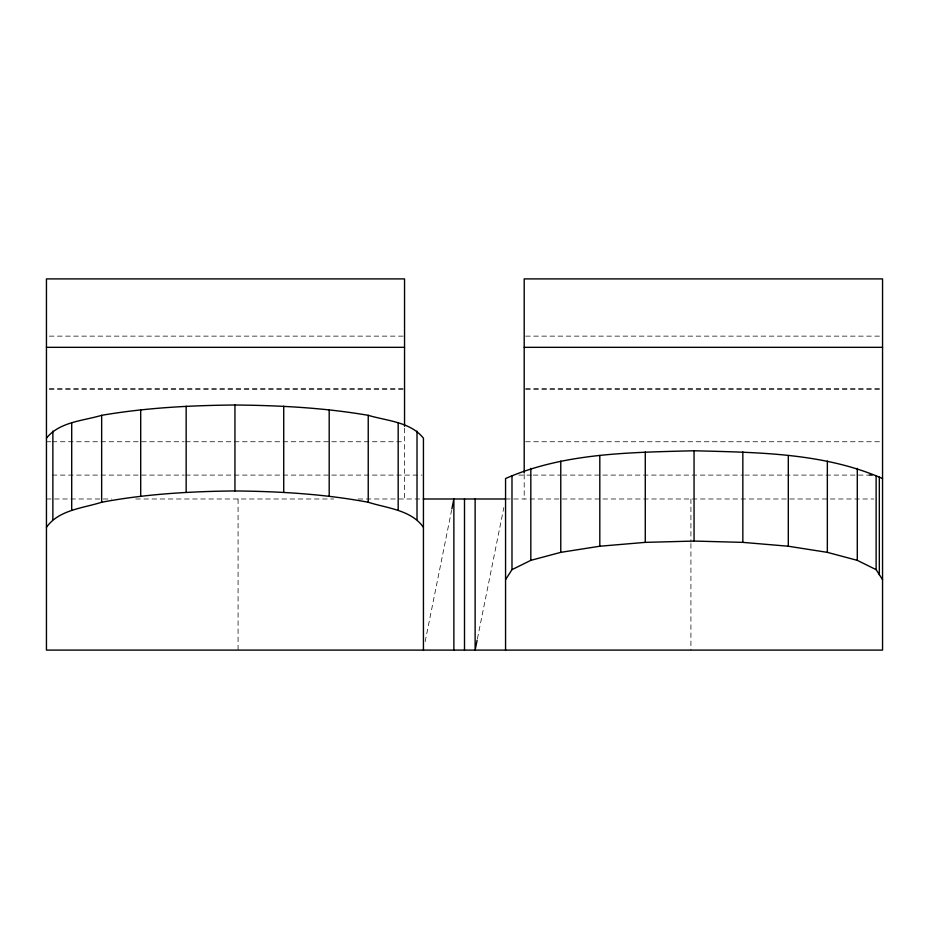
<?xml version="1.0" encoding="UTF-8"?>
<svg xmlns="http://www.w3.org/2000/svg" width="929" height="929" viewBox="0 0 929 929"><rect width="100%" height="100%" fill="white"/><g stroke="black" fill="none" stroke-linecap="round" stroke-linejoin="round"><path stroke-width="0.7" stroke-dasharray="4.64 3.48" d="M425.145 641.637L451.599 510.288M477.401 638.804L503.855 507.466M49.353 336.135L403.093 336.135M525.64 336.135L881.098 336.135M49.353 388.473L403.093 388.473M525.64 388.473L881.098 388.473M49.353 389.402L403.093 389.402M525.64 389.402L881.098 389.402M46.45 441.751L50.805 441.751M52.245 441.751L184.174 441.751M185.626 441.751L404.545 441.751M525.64 441.751L881.098 441.751M52.245 475.091L184.197 475.091M185.649 475.091L421.987 475.091M518.788 475.091L531.829 475.091M533.269 475.091L560.791 475.091M562.242 475.091L743.305 475.091M744.756 475.091L869.323 475.091M46.45 498.989L111.689 498.989M135.785 498.989L333.65 498.989M358.153 498.989L423.438 498.989M505.562 498.989L873.91 498.989M690.921 498.989L690.921 542.164M690.921 543.604L690.921 650.103M524.2 474.44L524.2 498.989M404.545 428.223L404.545 498.989M238.079 498.989L238.079 650.103"/><path stroke-width="1.39" d="M451.877 508.871L453.875 498.989L453.875 650.103M477.123 640.22L475.125 650.103L475.125 498.989M505.562 579.638L511.984 569.651L530.819 560.35L560.768 552.36L599.809 546.229L645.272 542.373L694.056 541.061L742.84 542.373L788.303 546.229L827.344 552.36L857.293 560.35L876.128 569.651L882.55 579.638M46.45 527.3C58.771 509.824 82.832 508.256 101.656 502.252C145.598 494.007 190.306 491.395 234.944 490.953C279.583 491.395 324.291 494.007 368.232 502.252C387.056 508.256 411.117 509.824 423.438 527.3M46.45 438.186C59.444 421.766 82.995 420.93 101.656 415.321C145.679 407.785 190.34 405.416 234.944 405.009C279.548 405.416 324.209 407.785 368.232 415.321C386.882 420.93 410.432 421.766 423.438 438.186L423.438 650.103M882.55 478.54C823.837 452.69 757.344 452.504 694.056 450.751C630.779 452.504 564.275 452.69 505.562 478.54L505.562 650.103M46.45 347.33L404.545 347.33M524.2 347.33L882.55 347.33M869.323 475.091L872.226 475.091M423.287 498.989L505.562 498.989M879.333 477.1L879.333 574.645M876.128 475.648L876.128 569.651M857.293 468.355L857.293 560.35M827.344 461.063L827.344 552.36M788.303 455.465L788.303 546.229M742.84 451.947L742.84 542.373M694.056 450.751L694.056 541.061M645.272 451.947L645.272 542.373M599.809 455.465L599.809 546.229M560.768 461.063L560.768 552.36M530.819 468.355L530.819 560.35M524.2 472.989L524.2 278.897L882.55 278.897L882.55 650.103L46.45 650.103L46.45 278.897L404.545 278.897L404.545 426.33M511.984 475.648L511.984 569.651M464.5 498.989L464.5 650.103M417.016 431.102L417.016 519.543M398.181 422.614L398.181 510.242M368.232 415.321L368.232 502.252M329.191 409.724L329.191 496.121M283.728 406.205L283.728 492.265M234.944 405.009L234.944 490.953M186.16 406.205L186.16 492.265M140.697 409.724L140.697 496.121M101.656 415.321L101.656 502.252M71.707 422.614L71.707 510.242M52.872 431.102L52.872 519.543"/></g></svg>
